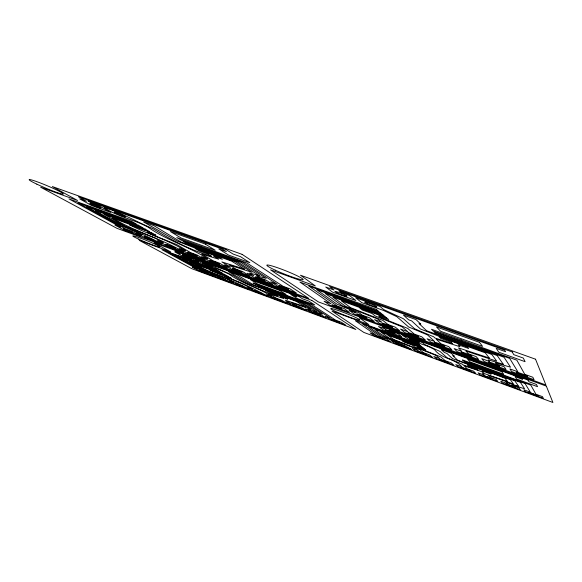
<?xml version="1.0" encoding="UTF-8"?>
<svg xmlns="http://www.w3.org/2000/svg" width="582" height="582" viewBox="0 0 582 582"><rect width="100%" height="100%" fill="white"/><g stroke="black" fill="none" stroke-linecap="round" stroke-linejoin="round"><path stroke-width="0.87" d="M275.752 291.917L276.21 292.2M235.346 283.536L243.341 286.744L235.368 283.529M175.357 248.15L165.688 244.258L170.344 245.742L175.357 248.172M300.29 307.783L292.128 304.59L300.29 307.798M426.715 354.525L418.043 351.222L426.642 354.562M492.539 378.867L483.526 375.485L492.539 378.867M182.341 255.236L191.376 258.917L182.37 255.222M123.268 228.748L132.834 232.698L123.355 228.726M311.632 311.785L319.867 315.022L311.632 311.785M376.096 335.661L384.578 338.95L376.118 335.647M439.526 359.152L448.3 362.513L439.526 359.152M253.992 290.44L262.046 293.641L254.021 290.425M506.078 383.807L515.216 387.256L506.078 383.807M198.884 270.026L206.785 273.213L198.913 270.019M202.892 262.773L211.986 266.447L202.892 262.773M144.3 236.408L148.716 238.62L153.91 240.359L144.336 236.401M331.442 319.118L339.743 322.377L331.478 319.103M396.909 343.365L405.472 346.69L396.946 343.351M461.359 367.235L470.234 370.632L461.359 367.235M272.922 297.438L281.026 300.668L272.922 297.438M529.002 392.29L538.27 395.789L529.002 392.29M216.991 276.726L224.928 279.927L216.991 276.726M259.245 275.57L249.554 273.016L253.803 275.65L247.263 273.264L254.501 277.709L272.922 284.431L266.039 280.102L259.441 277.694L256.378 275.788L266.178 278.392L240.904 262.351L183.075 241.326L187.346 243.865L237.252 261.718L259.245 275.57M503.241 364.223L488.225 359.822L489.557 361.495L481.729 358.643L484.129 361.495L506.107 369.512L504.216 366.835L496.301 363.954L495.398 362.753L510.523 367.198L504.063 357.268L434.092 331.849L435.853 333.588L497.195 355.551L503.241 364.223M316.797 311.821L308.024 309.217L310.919 311.014L305.383 308.969L310.359 312.017L325.978 317.808L321.264 314.84L313.596 311.472L322.443 314.105L305.572 303.397L257.324 285.551L260.169 287.239L302.087 302.553L316.797 311.821M211.273 256.124C190.489 250.173 171.159 239.98 152.811 228.588C136.363 221.902 121.325 212.401 104.127 207.621C117.535 216.744 133.831 219.472 148.01 227.104C166.627 240.381 188.844 246.412 207.832 258.903L201.532 256.611L209.6 261.325L227.366 267.807L219.625 263.195L213.259 260.882L201.648 254.014L218.65 259.194L213.601 256.145L222.339 259.31L218.526 256.982L195.166 248.529L199.182 250.922L207.818 254.05L211.273 256.124M518.693 386.383L506.275 382.483L507.155 383.589L500.738 381.217L502.339 383.116L520.403 389.802L519.151 388.027L512.677 385.633L512.08 384.84L524.571 388.769L520.41 382.374L464.16 361.582L465.287 362.695L514.794 380.788L518.693 386.383M452.483 343.562L434.972 338.018L433.677 336.782L414.66 328.779L403.486 318.791L383.603 309.515L380.097 306.525L355.653 297.766L361.728 302.618L383.356 310.388L396.808 316.659L408.579 326.938L427.508 334.897L434.601 341.481L427.079 338.746L430.695 341.998L451.814 349.702L448.678 346.61L441.076 343.838L436.173 339.161L460.013 346.727L458.136 344.704L468.692 348.531L467.353 347.003L439.068 336.767L440.712 338.397L451.137 342.172L452.483 343.562M244.607 269.204L221.873 261.936L230.603 267.196L224.186 264.861L231.847 269.444L249.94 276.043L242.614 271.568L236.132 269.211L229.199 265.006L252.042 272.325L235.099 261.718L180.937 241.996L153.844 225.627L143.616 221.96L177.037 241.013L193.355 247.445L231.571 261.107L244.607 269.204M277.716 296.056C262.118 291.196 247.132 284.38 233.331 275.555C220.549 270.281 208.632 263.34 195.319 259.405C205.693 266.2 218.177 268.382 229.09 274.151C242.33 283.725 258.393 287.588 271.903 296.587L266.541 294.601L272.121 297.86L287.275 303.477L281.935 300.29L276.523 298.29L268.578 293.597L283.66 298.508L280.262 296.449L287.617 299.163L285.056 297.598L265.399 290.36L277.716 296.056M489.251 357.988L458.485 347.898L461.802 351.39L454.127 348.596L457.146 351.652L478.688 359.509L476.163 356.613L468.408 353.791L465.884 351.033L496.744 361.175L491.826 354.474L426.591 330.722L419.011 323.541L420.859 324.203L416.079 319.634L403.493 315.117L408.608 319.794L411.663 320.893L420.393 328.961L438.326 336.032L485.243 352.816L489.251 357.988M477.793 369.839L463.279 365.009L462.428 364.194L447.209 357.865L440.007 351.426L424.671 344.471L422.452 342.587L402.744 335.363C411.787 342.798 424.54 343.489 434.514 349.578C441.352 359.065 454.658 358.272 461.977 366.878L455.771 364.587L458.187 366.769L475.676 373.244L473.581 371.171L467.317 368.857L464.065 365.758L483.831 372.342L482.609 371.025L491.186 374.19L490.32 373.2L467.361 364.747L468.43 365.802L476.92 368.93L477.793 369.839M305.143 306.823L285.296 300.152L291.262 303.746L285.813 301.731L291.095 304.888L306.481 310.584L301.447 307.507L295.954 305.477L291.211 302.604L311.123 309.311L299.781 302.211L254.45 285.42L236.838 274.726L228.282 271.598L250.835 284.372L296.398 301.389L305.143 306.823M507.504 381.501L482.187 372.858L484.377 375.164L478.069 372.829L480.085 374.873L497.857 381.457L496.177 379.529L489.811 377.172L488.138 375.346L513.513 384.018L510.341 379.697L457.634 360.185L452.803 355.595L454.287 356.14L451.283 353.274L441.192 349.578L444.415 352.517L446.874 353.427L452.461 358.585L504.907 378.154L507.504 381.501M242.105 254.363L52.351 186.56L77.559 200.484L40.645 187.215L116.938 228.34L308.846 298.428L242.105 254.363M535.535 359.203L300.501 275.228L315.328 285.937L270.543 269.844L318.31 301.883L545.887 385L535.535 359.203M226.202 249.642L78.424 196.781L86.478 201.292L79.683 198.862L91.716 205.57L110.856 212.452L99.195 205.853L92.327 203.394L88.064 200.994L222.397 249.089L226.383 251.628L218.767 248.9L228.42 255.011L249.794 262.693L240.642 256.742L232.946 253.985L226.202 249.642M512.247 351.957L329.558 286.613L334.046 290.018L325.738 287.042L332.533 292.12L355.842 300.501L349.615 295.598L341.205 292.586L338.877 290.789L504.652 350.138L505.62 351.732L496.199 348.349L498.774 352.212L525.095 361.677L523.298 358.068L513.753 354.649L512.247 351.957M205.293 244.069L170.41 231.563L181.126 238.009L215.245 250.275L205.293 244.069M479.524 342.376L436.464 326.938L440.698 331.333L482.573 346.392L479.524 342.376M131.496 221.262L68.989 198.928L120.78 227.206L114.916 225.067L124.468 230.268L141.019 236.307L131.743 231.2L125.828 229.046L78.003 202.834L136.304 224.012L131.496 221.262M201.03 246.295L176.739 237.551L181.148 240.177L243.167 262.358L277.447 284.256L270.783 281.826L277.57 286.126L296.34 292.972L289.916 288.796L283.187 286.344L246.964 263.013L201.03 246.295M376.328 309.406L299.948 282.088L331.056 303.775L324.109 301.243L329.856 305.208L349.411 312.338L344.064 308.511L337.043 305.957L308.7 285.973L378.758 311.406L376.328 309.406M461.177 339.953L431.473 329.259L433.299 331.063L509.701 358.403L517.885 371.811L509.897 368.901L511.651 371.534L534.08 379.719L532.85 377.26L524.775 374.321L516.867 360.2L461.177 339.953M138.407 225.219L86.602 206.697L121.114 225.671L137.992 232.72L141.957 234.917L135.992 232.742L145.194 237.827L162.036 243.974C140.189 232.174 116.429 224.208 95.441 210.531L143.063 227.882L138.407 225.219M379.82 312.279L316.608 289.654L336.854 304.08L353.958 311.29L356.184 312.927L349.098 310.344L354.351 314.142L374.277 321.41L369.446 317.757L362.288 315.153L359.305 312.934L342.136 305.688L325.178 293.452L382.17 314.207L379.82 312.279M145.107 229.046L103.843 214.3L125.981 226.558L155.387 238.176L163.52 242.767L157.446 240.555L166.285 245.524L183.425 251.773C160.836 238.402 135.002 231.76 112.515 218.061L149.625 231.636L145.107 229.046M383.196 315.051L332.882 297.046L345.533 306.27L377.536 318.921L381.807 322.261L374.582 319.627L379.304 323.25L399.623 330.656L395.331 327.186L388.034 324.523L382.876 320.427L350.633 307.682L341.27 300.763L385.473 316.921L383.196 315.051M151.611 232.771L129.495 224.768C147.697 234.306 167.965 239.719 185.476 250.762L179.285 248.514L187.753 253.352L205.199 259.718L197.051 254.981L190.801 252.704L176.848 244.629L151.64 234.51L147.726 232.283L155.998 235.281L151.611 232.771M386.463 317.736L359.829 308.104L362.302 309.995L372.124 313.553L375.194 315.968L401.973 326.749L407.938 331.776L400.569 329.092L404.752 332.533L425.464 340.084L421.739 336.796L414.289 334.09L407.691 328.408L380.737 317.554L378.715 315.939L388.667 319.547L386.463 317.736M311.792 300.377L154.026 242.701L170.672 251.897L139.244 240.366L191.696 268.644L355.857 329.47L311.792 300.377M546.331 386.113L359.37 317.765L368.777 324.567L332.024 311.086L363.845 332.431L552.9 402.482L546.331 386.113M298.144 295.983L175.16 250.995L180.449 253.956L174.709 251.853L182.675 256.298L198.862 262.235L191.165 257.884L182.581 254.189L294.492 295.147L297.053 296.784L290.767 294.477L297.016 298.435L314.724 304.932L308.809 301.09L302.465 298.762L298.144 295.983M527.99 380.061L382.418 326.808L385.248 328.961L378.504 326.487L382.832 329.725L401.806 336.687L397.855 333.573L391.053 331.085L389.584 329.95L521.894 378.373L522.498 379.355L515.048 376.627L516.641 379.02L537.55 386.695L536.437 384.462L528.914 381.705L527.99 380.061M279.615 290.396L250.646 279.782L257.644 283.994L286.082 294.427L279.615 290.396M501.844 371.789L467.586 359.24L470.241 361.997L503.736 374.284L501.844 371.789M215.085 269.08L161.905 249.663L197.342 269.008L192.286 267.138L198.971 270.776L213.259 276.064L206.785 272.5L201.692 270.615L168.955 252.675L218.286 270.914L215.085 269.08M273.453 290.513L253.134 283.048L256.044 284.787L307.965 303.753L330.882 318.398L325.265 316.317L329.914 319.263L345.781 325.142L341.387 322.283L335.719 320.187L311.552 304.619L273.453 290.513M417.861 343.54L355.318 320.689L375.921 335.057L370.101 332.904L374.015 335.596L390.427 341.67L386.797 339.08L380.934 336.905L362.15 323.665L419.418 344.82L417.861 343.54M486.377 368.697L462.494 359.931L463.65 361.073L525.037 383.509L530.318 392.159L523.793 389.744L524.957 391.49L543.319 398.292L542.511 396.669L535.935 394.232L530.842 385.153L486.377 368.697M219.69 271.714L175.56 255.6L199.124 268.549L212.816 274.224L215.566 275.744L210.437 273.853L216.86 277.396L231.352 282.765C215.362 274.151 197.836 268.622 182.501 258.568L222.811 273.496L219.69 271.714M420.102 345.381L368.239 326.437L381.617 335.967L395.418 341.721L396.917 342.82L391.009 340.63L394.567 343.205L411.234 349.382C399.761 341.736 385.277 339.219 374.954 329.354L421.623 346.632L420.102 345.381M224.179 274.282L188.975 261.434L204.086 269.801L228.45 279.418L234.066 282.59L228.857 280.662L235.004 284.118L249.722 289.567C232.538 279.542 212.896 274.631 195.807 264.352L227.227 276.028L224.179 274.282M422.285 347.178L380.919 332.067L389.278 338.157L415.395 348.48L418.254 350.713L412.245 348.487L415.439 350.931L432.375 357.21L429.487 354.867L423.427 352.627L419.978 349.884L393.701 339.51L387.525 334.941L423.761 348.392L422.285 347.178M228.566 276.792L209.767 269.866C223.786 277.09 239.355 281.179 252.843 289.53L247.554 287.581L253.425 290.935L268.36 296.471C254.967 289.443 241.545 282.445 227.162 277.41L224.507 275.897L231.534 278.487L228.566 276.792M424.409 348.924L402.54 340.87L404.163 342.114L412.252 345.097L414.275 346.683L435.962 355.384L439.934 358.73L433.83 356.468L436.646 358.788L453.851 365.161L451.356 362.95L445.194 360.673L440.807 356.904L419.004 348.16L417.672 347.098L425.849 350.109L424.409 348.924M387.467 330.889A5.253 0.378 21.1 0 0 395.127 333.53A5.253 0.378 21.1 0 0 388.129 330.445A5.253 0.378 21.1 0 0 387.467 330.889M411.787 339.823A5.318 0.386 21 0 0 419.375 342.391A5.318 0.386 21 0 0 412.085 339.226A5.318 0.386 21 0 0 411.787 339.823M337.567 312.323A15.619 1.12 21.4 0 0 359.865 320.013A15.619 1.12 21.4 0 0 338.528 310.613A15.619 1.12 21.4 0 0 337.567 312.323M138.545 239.107A14.681 0.938 22.2 0 0 159.941 247.066A14.681 0.938 22.2 0 0 140.735 238.249A14.681 0.938 22.2 0 0 138.545 239.107M367.344 303.768A6.649 0.611 21.2 0 0 376.947 306.947A6.649 0.611 21.2 0 0 367.962 302.88A6.649 0.611 21.2 0 0 367.344 303.768M337.378 292.972A6.569 0.597 21.4 0 0 347.01 296.253A6.569 0.597 21.4 0 0 338.375 292.259A6.569 0.597 21.4 0 0 337.378 292.972M384.236 324.429A5.631 0.436 21.1 0 0 392.443 327.23A5.631 0.436 21.1 0 0 384.92 323.89A5.631 0.436 21.1 0 0 384.236 324.429M36.826 184.152A18.573 1.382 22.8 0 0 63.314 194.075A18.573 1.382 22.8 0 0 38.521 182.275A18.573 1.382 22.8 0 0 36.826 184.152M234.495 269.779A5.311 0.386 21.9 0 0 242.083 272.478A5.311 0.386 21.9 0 0 234.881 269.211A5.311 0.386 21.9 0 0 234.495 269.779M518.853 373.564A6.067 0.466 20.4 0 0 527.758 376.489A6.067 0.466 20.4 0 0 519.668 373.004A6.067 0.466 20.4 0 0 518.853 373.564M490.975 363.401A5.958 0.466 20.6 0 0 499.596 366.224A5.958 0.466 20.6 0 0 491.484 362.739A5.958 0.466 20.6 0 0 490.975 363.401M410.303 333.959A5.704 0.444 21 0 0 418.443 336.672A5.704 0.444 21 0 0 410.608 333.26A5.704 0.444 21 0 0 410.303 333.959M436.551 343.533A5.784 0.451 20.9 0 0 444.939 346.334A5.784 0.451 20.9 0 0 437.147 342.929A5.784 0.451 20.9 0 0 436.551 343.533M358.985 315.218A5.565 0.429 21.3 0 0 366.966 317.947A5.565 0.429 21.3 0 0 359.4 314.593A5.565 0.429 21.3 0 0 358.985 315.218M463.33 353.296A5.871 0.458 20.7 0 0 471.973 356.191A5.871 0.458 20.7 0 0 464.225 352.794A5.871 0.458 20.7 0 0 463.33 353.296M333.908 306.052A5.507 0.422 21.4 0 0 341.961 308.86A5.507 0.422 21.4 0 0 334.694 305.586A5.507 0.422 21.4 0 0 333.908 306.052M275.206 270.135A19.577 1.761 21.7 0 0 303.164 279.651A19.577 1.761 21.7 0 0 276.588 267.407A19.577 1.761 21.7 0 0 275.206 270.135M211.717 261.449A5.282 0.378 22 0 0 219.414 264.243A5.282 0.378 22 0 0 212.481 261.049A5.282 0.378 22 0 0 211.717 261.449M189.63 253.396A5.253 0.371 22.1 0 0 197.189 256.138A5.253 0.371 22.1 0 0 190.176 252.923A5.253 0.371 22.1 0 0 189.63 253.396M257.397 278.131A5.354 0.393 21.8 0 0 265.145 280.888A5.354 0.393 21.8 0 0 258.015 277.643A5.354 0.393 21.8 0 0 257.397 278.131M280.728 286.635A5.398 0.4 21.7 0 0 288.643 289.45A5.398 0.4 21.7 0 0 281.579 286.228A5.398 0.4 21.7 0 0 280.728 286.635M92.08 204.748A6.14 0.473 22.6 0 0 101.028 208.087A6.14 0.473 22.6 0 0 93.047 204.267A6.14 0.473 22.6 0 0 92.08 204.748M116.684 213.623A6.162 0.487 22.5 0 0 125.479 216.831A6.162 0.487 22.5 0 0 117.222 212.932A6.162 0.487 22.5 0 0 116.684 213.623"/></g></svg>
